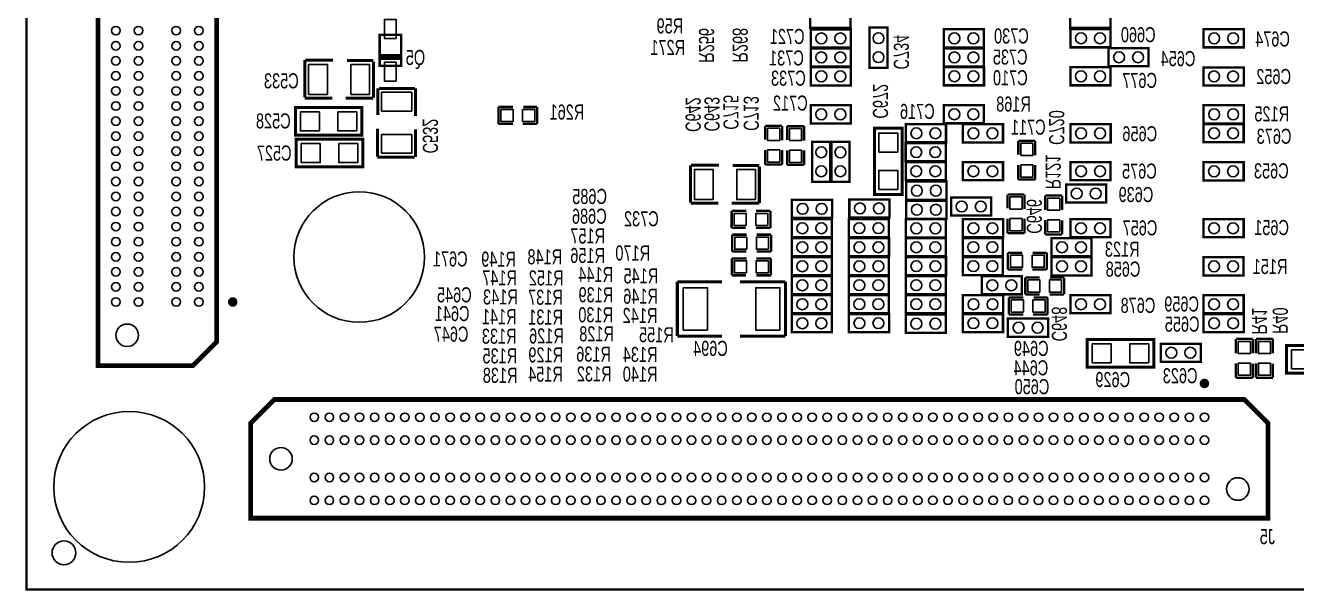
# Model space of a CAD drawing. Extents: x -3 to 103, y -3 to 103.
# Drawn here: x -3 to 50.5, y -3 to 20.8 of the extents above; entities that cross this region are included whole.
import ezdxf

# ---------------------------------------------------------------- set-up
doc = ezdxf.new("R2010")
doc.units = 0
for name, color, linetype in [('BG_OUTLINE', 254, 'CONTINUOUS'), ('PG_SILKSCREEN_BOTTOM', 92, 'CONTINUOUS'), ('PIN_BOTTOM', 140, 'CONTINUOUS'), ('RD_SILKSCREEN_BOTTOM', 142, 'CONTINUOUS')]:
    doc.layers.add(name, color=color, linetype=linetype)

msp = doc.modelspace()

# ---------------------------------------------------------------- linework, layer by layer
at = {"layer": 'BG_OUTLINE', "const_width": 0.09906}
msp.add_lwpolyline([(-2.999994, 102.999794), (102.999794, 102.999794), (102.999794, -2.999994), (-2.999994, -2.999994), (-2.999994, 102.999794)], dxfattribs=at)
at = {"layer": 'PG_SILKSCREEN_BOTTOM'}
for points, const_width in [([(0.000762, 49.250854), (0.000762, 6.431026), (4.001008, 6.431026), (5.001006, 7.431024), (5.001006, 48.250856), (4.001008, 49.250854), (0.000762, 49.250854)], 0.199898), ([(31.67253, 21.418296), (31.67253, 20.656296), (29.981906, 20.656296), (29.981906, 21.418296), (31.67253, 21.418296)], 0.100076), ([(42.618152, 21.411438), (42.618152, 20.649438), (40.927528, 20.649438), (40.927528, 21.411438), (42.618152, 21.411438)], 0.100076), ([(12.759182, 20.360386), (11.859006, 20.360386), (11.859006, 19.060414), (12.759182, 19.060414), (12.759182, 20.360386)], 0.100076), ([(31.694374, 20.594066), (31.694374, 19.832066), (30.00375, 19.832066), (30.00375, 20.594066), (31.694374, 20.594066)], 0.100076), ([(32.473392, 20.665694), (33.235392, 20.665694), (33.235392, 18.97507), (32.473392, 18.97507), (32.473392, 20.665694)], 0.100076), ([(35.602164, 19.833336), (35.602164, 20.595336), (37.292788, 20.595336), (37.292788, 19.833336), (35.602164, 19.833336)], 0.100076), ([(42.622978, 20.597114), (42.622978, 19.835114), (40.932354, 19.835114), (40.932354, 20.597114), (42.622978, 20.597114)], 0.100076), ([(46.535594, 19.83486), (46.535594, 20.59686), (48.226218, 20.59686), (48.226218, 19.83486), (46.535594, 19.83486)], 0.100076), ([(31.692342, 19.793204), (31.692342, 19.031204), (30.001718, 19.031204), (30.001718, 19.793204), (31.692342, 19.793204)], 0.100076), ([(35.602926, 19.03222), (35.602926, 19.79422), (37.29355, 19.79422), (37.29355, 19.03222), (35.602926, 19.03222)], 0.100076), ([(42.533316, 19.0373), (42.533316, 19.7993), (44.22394, 19.7993), (44.22394, 19.0373), (42.533316, 19.0373)], 0.100076), ([(8.70458, 19.297396), (8.70458, 17.722596)], 0.127), ([(9.89838, 19.297396), (8.72998, 19.297396)], 0.127), ([(10.48258, 19.284696), (11.60018, 19.284696)], 0.127), ([(11.60018, 19.233896), (11.60018, 17.709896)], 0.127), ([(12.740894, 19.5072), (11.877294, 19.5072)], 0.100076), ([(12.740894, 19.431), (11.877294, 19.431)], 0.100076), ([(12.740894, 19.3548), (11.877294, 19.3548)], 0.100076), ([(31.693358, 18.995898), (31.693358, 18.233898), (30.002734, 18.233898), (30.002734, 18.995898), (31.693358, 18.995898)], 0.100076), ([(35.604704, 18.234914), (35.604704, 18.996914), (37.295328, 18.996914), (37.295328, 18.234914), (35.604704, 18.234914)], 0.100076), ([(42.621962, 18.996152), (42.621962, 18.234152), (40.931338, 18.234152), (40.931338, 18.996152), (42.621962, 18.996152)], 0.100076), ([(46.534832, 18.230342), (46.534832, 18.992342), (48.225456, 18.992342), (48.225456, 18.230342), (46.534832, 18.230342)], 0.100076), ([(8.70458, 17.697196), (9.87298, 17.697196)], 0.127), ([(11.60018, 17.697196), (10.43178, 17.697196)], 0.127), ([(11.777218, 16.988282), (11.777218, 18.105882)], 0.127), ([(11.828018, 18.105882), (13.352018, 18.105882)], 0.127), ([(13.364718, 18.105882), (13.364718, 16.937482)], 0.127), ([(11.106912, 17.299686), (8.312912, 17.299686), (8.312912, 16.131286), (11.106912, 16.131286), (11.106912, 17.299686)], 0.127), ([(16.858742, 17.3228), (17.468342, 17.3228)], 0.1016), ([(16.858742, 16.6116), (16.858742, 17.3228)], 0.1016), ([(18.48866, 17.3228), (17.90446, 17.3228)], 0.1016), ([(18.492978, 16.6116), (18.492978, 17.3228)], 0.1016), ([(31.692596, 17.393412), (31.692596, 16.631412), (30.001972, 16.631412), (30.001972, 17.393412), (31.692596, 17.393412)], 0.100076), ([(35.601656, 16.63446), (35.601656, 17.39646), (37.29228, 17.39646), (37.29228, 16.63446), (35.601656, 16.63446)], 0.100076), ([(46.535848, 16.631666), (46.535848, 17.393666), (48.226472, 17.393666), (48.226472, 16.631666), (46.535848, 16.631666)], 0.100076), ([(16.858742, 16.6116), (17.468342, 16.6116)], 0.1016), ([(17.87906, 16.6116), (18.48866, 16.6116)], 0.1016), ([(34.00552, 15.833598), (34.00552, 16.595598), (35.696144, 16.595598), (35.696144, 15.833598), (34.00552, 15.833598)], 0.100076), ([(38.09492, 16.594582), (38.09492, 15.832582), (36.404296, 15.832582), (36.404296, 16.594582), (38.09492, 16.594582)], 0.100076), ([(42.625518, 16.594836), (42.625518, 15.832836), (40.934894, 15.832836), (40.934894, 16.594836), (42.625518, 16.594836)], 0.100076), ([(46.533308, 15.834868), (46.533308, 16.596868), (48.223932, 16.596868), (48.223932, 15.834868), (46.533308, 15.834868)], 0.100076), ([(11.764518, 16.404082), (11.764518, 15.235682)], 0.127), ([(13.364718, 15.210282), (13.364718, 16.378682)], 0.127), ([(28.797758, 16.53286), (28.086558, 16.53286)], 0.1016), ([(28.086558, 16.528542), (28.086558, 15.944342)], 0.1016), ([(28.797758, 15.918942), (28.797758, 16.528542)], 0.1016), ([(29.72054, 16.519652), (29.00934, 16.519652)], 0.1016), ([(29.00934, 16.515334), (29.00934, 15.931134)], 0.1016), ([(29.72054, 15.905734), (29.72054, 16.515334)], 0.1016), ([(32.680402, 16.435832), (32.680402, 13.641832), (33.848802, 13.641832), (33.848802, 16.435832), (32.680402, 16.435832)], 0.127), ([(11.146028, 15.96644), (8.352028, 15.96644), (8.352028, 14.79804), (11.146028, 14.79804), (11.146028, 15.96644)], 0.127), ([(28.086558, 14.898624), (28.086558, 15.508224)], 0.1016), ([(28.797758, 14.898624), (28.797758, 15.508224)], 0.1016), ([(29.00934, 14.885416), (29.00934, 15.495016)], 0.1016), ([(29.72054, 14.885416), (29.72054, 15.495016)], 0.1016), ([(30.063948, 15.859252), (30.825948, 15.859252), (30.825948, 14.168628), (30.063948, 14.168628), (30.063948, 15.859252)], 0.100076), ([(30.871922, 15.858998), (31.633922, 15.858998), (31.633922, 14.168374), (30.871922, 14.168374), (30.871922, 15.858998)], 0.100076), ([(35.689032, 15.799054), (35.689032, 15.037054), (33.998408, 15.037054), (33.998408, 15.799054), (35.689032, 15.799054)], 0.100076), ([(39.45128, 15.900654), (38.74008, 15.900654)], 0.1016), ([(38.74008, 15.896336), (38.74008, 15.312136)], 0.1016), ([(39.45128, 15.286736), (39.45128, 15.896336)], 0.1016), ([(11.764518, 15.210282), (13.339318, 15.210282)], 0.127), ([(35.69081, 14.99743), (35.69081, 14.23543), (34.000186, 14.23543), (34.000186, 14.99743), (35.69081, 14.99743)], 0.100076), ([(38.094158, 14.996922), (38.094158, 14.234922), (36.403534, 14.234922), (36.403534, 14.996922), (38.094158, 14.996922)], 0.100076), ([(42.624502, 14.996668), (42.624502, 14.234668), (40.933878, 14.234668), (40.933878, 14.996668), (42.624502, 14.996668)], 0.100076), ([(46.533562, 14.232128), (46.533562, 14.994128), (48.224186, 14.994128), (48.224186, 14.232128), (46.533562, 14.232128)], 0.100076), ([(24.943816, 14.869922), (24.943816, 13.295122)], 0.127), ([(26.137616, 14.869922), (24.969216, 14.869922)], 0.127), ([(26.721816, 14.857222), (27.839416, 14.857222)], 0.127), ([(27.839416, 14.806422), (27.839416, 13.282422)], 0.127), ([(28.797758, 14.898624), (28.086558, 14.898624)], 0.1016), ([(29.72054, 14.885416), (29.00934, 14.885416)], 0.1016), ([(38.74008, 14.266418), (38.74008, 14.876018)], 0.1016), ([(39.45128, 14.266418), (39.45128, 14.876018)], 0.1016), ([(35.7124, 14.178026), (35.7124, 13.416026), (34.021776, 13.416026), (34.021776, 14.178026), (35.7124, 14.178026)], 0.100076), ([(39.45128, 14.266418), (38.74008, 14.266418)], 0.1016), ([(42.439336, 14.05763), (42.439336, 13.29563), (40.748712, 13.29563), (40.748712, 14.05763), (42.439336, 14.05763)], 0.100076), ([(30.903418, 13.412724), (30.903418, 12.650724), (29.212794, 12.650724), (29.212794, 13.412724), (30.903418, 13.412724)], 0.100076), ([(31.626302, 12.66825), (31.626302, 13.43025), (33.316926, 13.43025), (33.316926, 12.66825), (31.626302, 12.66825)], 0.100076), ([(35.7124, 13.37564), (35.7124, 12.61364), (34.021776, 12.61364), (34.021776, 13.37564), (35.7124, 13.37564)], 0.100076), ([(37.601398, 13.510006), (37.601398, 12.748006), (35.910774, 12.748006), (35.910774, 13.510006), (37.601398, 13.510006)], 0.100076), ([(38.99789, 13.639292), (38.28669, 13.639292)], 0.1016), ([(38.28669, 13.634974), (38.28669, 13.050774)], 0.1016), ([(38.99789, 13.025374), (38.99789, 13.634974)], 0.1016), ([(39.870888, 13.589254), (40.582088, 13.589254)], 0.1016), ([(39.870888, 13.589254), (39.870888, 12.979654)], 0.1016), ([(40.582088, 13.589254), (40.582088, 12.979654)], 0.1016), ([(24.943816, 13.269722), (26.112216, 13.269722)], 0.127), ([(27.839416, 13.269722), (26.671016, 13.269722)], 0.127), ([(26.674318, 12.943078), (26.674318, 12.231878)], 0.1016), ([(27.288236, 12.943078), (26.678636, 12.943078)], 0.1016), ([(28.308554, 12.943078), (27.698954, 12.943078)], 0.1016), ([(28.308554, 12.943078), (28.308554, 12.231878)], 0.1016), ([(30.894782, 12.594082), (30.894782, 11.832082), (29.204158, 11.832082), (29.204158, 12.594082), (30.894782, 12.594082)], 0.100076), ([(31.603696, 11.835384), (31.603696, 12.597384), (33.29432, 12.597384), (33.29432, 11.835384), (31.603696, 11.835384)], 0.100076), ([(35.69335, 12.592812), (35.69335, 11.830812), (34.002726, 11.830812), (34.002726, 12.592812), (35.69335, 12.592812)], 0.100076), ([(36.405058, 11.83386), (36.405058, 12.59586), (38.095682, 12.595606), (38.095682, 11.83386), (36.405058, 11.83386)], 0.100076), ([(38.28669, 12.005056), (38.28669, 12.614656)], 0.1016), ([(38.99789, 12.005056), (38.99789, 12.614656)], 0.1016), ([(39.870888, 12.568936), (39.870888, 11.959336)], 0.1016), ([(40.582088, 11.959336), (40.582088, 12.543536)], 0.1016), ([(42.623994, 12.595606), (42.623994, 11.833606), (40.93337, 11.833606), (40.93337, 12.595606), (42.623994, 12.595606)], 0.100076), ([(46.533054, 11.833352), (46.533054, 12.595352), (48.223678, 12.595352), (48.223678, 11.833352), (46.533054, 11.833352)], 0.100076), ([(26.678636, 12.231878), (27.262836, 12.231878)], 0.1016), ([(26.697686, 11.94308), (26.697686, 11.23188)], 0.1016), ([(27.311604, 11.94308), (26.702004, 11.94308)], 0.1016), ([(28.308554, 12.231878), (27.698954, 12.231878)], 0.1016), ([(28.331922, 11.94308), (27.722322, 11.94308)], 0.1016), ([(28.331922, 11.94308), (28.331922, 11.23188)], 0.1016), ([(30.894528, 11.79322), (30.894528, 11.03122), (29.203904, 11.03122), (29.203904, 11.79322), (30.894528, 11.79322)], 0.100076), ([(31.606744, 11.034014), (31.606744, 11.796014), (33.297368, 11.796014), (33.297368, 11.034014), (31.606744, 11.034014)], 0.100076), ([(35.691826, 11.796776), (35.691826, 11.034776), (34.001202, 11.034776), (34.001202, 11.796776), (35.691826, 11.796776)], 0.100076), ([(36.400486, 11.035792), (36.400486, 11.797792), (38.09111, 11.797792), (38.09111, 11.035792), (36.400486, 11.035792)], 0.100076), ([(38.99789, 12.005056), (38.28669, 12.005056)], 0.1016), ([(39.870888, 11.955018), (40.582088, 11.955018)], 0.1016), ([(41.821862, 11.793728), (41.821862, 11.031728), (40.131238, 11.031728), (40.131238, 11.793728), (41.821862, 11.793728)], 0.100076), ([(26.702004, 11.23188), (27.286204, 11.23188)], 0.1016), ([(28.331922, 11.23188), (27.722322, 11.23188)], 0.1016), ([(26.689812, 10.942828), (26.689812, 10.231628)], 0.1016), ([(27.30373, 10.942828), (26.69413, 10.942828)], 0.1016), ([(28.324048, 10.942828), (27.714448, 10.942828)], 0.1016), ([(28.324048, 10.942828), (28.324048, 10.231628)], 0.1016), ([(30.895036, 10.995914), (30.895036, 10.233914), (29.204412, 10.233914), (29.204412, 10.995914), (30.895036, 10.995914)], 0.100076), ([(31.604966, 10.233914), (31.604966, 10.995914), (33.29559, 10.995914), (33.29559, 10.233914), (31.604966, 10.233914)], 0.100076), ([(35.695128, 10.996676), (35.695128, 10.234676), (34.004504, 10.234676), (34.004504, 10.996676), (35.695128, 10.996676)], 0.100076), ([(36.401248, 10.237216), (36.401248, 10.999216), (38.091872, 10.999216), (38.091872, 10.237216), (36.401248, 10.237216)], 0.100076), ([(38.302692, 11.184128), (38.912292, 11.184128)], 0.1016), ([(38.302692, 10.472928), (38.302692, 11.184128)], 0.1016), ([(39.93261, 11.184128), (39.34841, 11.184128)], 0.1016), ([(39.936928, 10.472928), (39.936928, 11.184128)], 0.1016), ([(41.823894, 10.991342), (41.823894, 10.229342), (40.13327, 10.229342), (40.13327, 10.991342), (41.823894, 10.991342)], 0.100076), ([(46.53153, 10.22985), (46.53153, 10.99185), (48.222154, 10.99185), (48.222154, 10.22985), (46.53153, 10.22985)], 0.100076), ([(26.69413, 10.231628), (27.27833, 10.231628)], 0.1016), ([(28.324048, 10.231628), (27.714448, 10.231628)], 0.1016), ([(30.894528, 10.193782), (30.894528, 9.431782), (29.203904, 9.431782), (29.203904, 10.193782), (30.894528, 10.193782)], 0.100076), ([(31.602934, 9.434322), (31.602934, 10.196322), (33.293558, 10.196322), (33.293558, 9.434322), (31.602934, 9.434322)], 0.100076), ([(35.691064, 10.19683), (35.691064, 9.43483), (34.00044, 9.43483), (34.00044, 10.19683), (35.691064, 10.19683)], 0.100076), ([(37.199062, 9.431528), (37.199062, 10.193528), (38.889686, 10.193528), (38.889686, 9.431528), (37.199062, 9.431528)], 0.100076), ([(38.302692, 10.472928), (38.912292, 10.472928)], 0.1016), ([(39.033958, 10.135616), (39.643558, 10.135616)], 0.1016), ([(39.033958, 9.424416), (39.033958, 10.135616)], 0.1016), ([(39.32301, 10.472928), (39.93261, 10.472928)], 0.1016), ([(40.663876, 10.135616), (40.079676, 10.135616)], 0.1016), ([(40.668194, 9.424416), (40.668194, 10.135616)], 0.1016), ([(24.388318, 9.958832), (24.388318, 7.672832)], 0.127), ([(26.267918, 9.958832), (24.388318, 9.958832)], 0.127), ([(27.029918, 9.958832), (28.934918, 9.958832)], 0.127), ([(28.934918, 9.958832), (28.934918, 7.672832)], 0.127), ([(30.893004, 9.393174), (30.893004, 8.631174), (29.20238, 8.631174), (29.20238, 9.393174), (30.893004, 9.393174)], 0.100076), ([(31.603188, 8.635238), (31.603188, 9.397238), (33.293812, 9.397238), (33.293812, 8.635238), (31.603188, 8.635238)], 0.100076), ([(35.691826, 9.397492), (35.691826, 8.635492), (34.001202, 8.635492), (34.001202, 9.397492), (35.691826, 9.397492)], 0.100076), ([(36.407344, 8.632952), (36.407344, 9.394952), (38.097968, 9.394952), (38.097968, 8.632952), (36.407344, 8.632952)], 0.100076), ([(38.337744, 9.295384), (38.947344, 9.295384)], 0.1016), ([(38.337744, 8.584184), (38.337744, 9.295384)], 0.1016), ([(39.033958, 9.424416), (39.643558, 9.424416)], 0.1016), ([(39.967662, 9.295384), (39.383462, 9.295384)], 0.1016), ([(39.97198, 8.584184), (39.97198, 9.295384)], 0.1016), ([(40.054276, 9.424416), (40.663876, 9.424416)], 0.1016), ([(42.621708, 9.39546), (42.621708, 8.63346), (40.931084, 8.63346), (40.931084, 9.39546), (42.621708, 9.39546)], 0.100076), ([(46.532292, 8.631428), (46.532292, 9.393428), (48.222916, 9.393428), (48.222916, 8.631428), (46.532292, 8.631428)], 0.100076), ([(30.894528, 8.594344), (30.894528, 7.832344), (29.203904, 7.832344), (29.203904, 8.594344), (30.894528, 8.594344)], 0.100076), ([(31.607506, 7.833868), (31.607506, 8.595868), (33.29813, 8.595868), (33.29813, 7.833868), (31.607506, 7.833868)], 0.100076), ([(35.693096, 8.576056), (35.693096, 7.81431), (34.002726, 7.81431), (34.002726, 8.576056), (35.693096, 8.576056)], 0.100076), ([(36.404296, 7.83336), (36.404296, 8.59536), (38.09492, 8.59536), (38.09492, 7.83336), (36.404296, 7.83336)], 0.100076), ([(38.337744, 8.584184), (38.947344, 8.584184)], 0.1016), ([(39.358062, 8.584184), (39.967662, 8.584184)], 0.1016), ([(46.53534, 7.832852), (46.53534, 8.594852), (48.225964, 8.594852), (48.225964, 7.832852), (46.53534, 7.832852)], 0.100076), ([(39.994332, 8.406638), (39.994332, 7.644638), (38.303708, 7.644638), (38.303708, 8.406638), (39.994332, 8.406638)], 0.100076), ([(24.388318, 7.672832), (26.267918, 7.672832)], 0.127), ([(28.934918, 7.672832), (27.029918, 7.672832)], 0.127), ([(41.642792, 6.360922), (44.436792, 6.360922), (44.436792, 7.529322), (41.642792, 7.529322), (41.642792, 6.360922)], 0.127), ([(47.894494, 7.550912), (48.605694, 7.550912)], 0.1016), ([(47.894494, 7.550912), (47.894494, 6.941312)], 0.1016), ([(48.605694, 7.550912), (48.605694, 6.941312)], 0.1016), ([(48.743108, 7.550912), (49.454308, 7.550912)], 0.1016), ([(48.743108, 7.550912), (48.743108, 6.941312)], 0.1016), ([(49.454308, 7.550912), (49.454308, 6.941312)], 0.1016), ([(46.42358, 7.350252), (46.42358, 6.588252), (44.732956, 6.588252), (44.732956, 7.350252), (46.42358, 7.350252)], 0.100076), ([(52.81676, 7.278624), (50.02276, 7.278624), (50.02276, 6.110224), (52.81676, 6.110224), (52.81676, 7.278624)], 0.127), ([(47.894494, 6.530594), (47.894494, 5.920994)], 0.1016), ([(48.605694, 5.920994), (48.605694, 6.505194)], 0.1016), ([(48.743108, 6.530594), (48.743108, 5.920994)], 0.1016), ([(49.454308, 5.920994), (49.454308, 6.505194)], 0.1016), ([(47.894494, 5.916676), (48.605694, 5.916676)], 0.1016), ([(48.743108, 5.916676), (49.454308, 5.916676)], 0.1016), ([(6.431026, 0.000762), (49.250854, 0.000762), (49.250854, 4.001008), (48.250856, 5.001006), (7.431024, 5.001006), (6.431026, 4.001008), (6.431026, 0.000762)], 0.199898)]:
    msp.add_lwpolyline(points, dxfattribs=dict(at, const_width=const_width))
at = {"layer": 'PG_SILKSCREEN_BOTTOM', "const_width": 0.199898}
for points in [[(5.77596, 9.10844, 1), (5.575808, 9.10844, 1), (5.77596, 9.10844)], [(46.673516, 5.675884, 1), (46.473364, 5.675884, 1), (46.673516, 5.675884)]]:
    msp.add_lwpolyline(points, format="xyb", dxfattribs=at)
at = {"layer": 'PIN_BOTTOM'}
for points in [[(12.559284, 20.210272), (12.559284, 21.010372), (12.058904, 21.010372), (12.058904, 20.210272)], [(9.65835, 17.849596), (9.65835, 19.119596), (8.86841, 19.119596), (8.86841, 17.849596)], [(11.43635, 17.849596), (11.43635, 19.119596), (10.64641, 19.119596), (10.64641, 17.849596)], [(12.559284, 18.410428), (12.559284, 19.210528), (12.058904, 19.210528), (12.058904, 18.410428)], [(13.212318, 17.942052), (11.942318, 17.942052), (11.942318, 17.152112), (13.212318, 17.152112)], [(16.96339, 17.22247), (16.96339, 16.71193), (17.47393, 16.71193), (17.47393, 17.22247)], [(17.87779, 17.22247), (17.87779, 16.71193), (18.38833, 16.71193), (18.38833, 17.22247)], [(8.522462, 17.115536), (8.522462, 16.315436), (9.322562, 16.315436), (9.322562, 17.115536)], [(10.097262, 17.115536), (10.097262, 16.315436), (10.897362, 16.315436), (10.897362, 17.115536)], [(13.212318, 16.164052), (11.942318, 16.164052), (11.942318, 15.374112), (13.212318, 15.374112)], [(28.186888, 15.917672), (28.697428, 15.917672), (28.697428, 16.428212), (28.186888, 16.428212)], [(29.10967, 15.904464), (29.62021, 15.904464), (29.62021, 16.415004), (29.10967, 16.415004)], [(32.864552, 15.426182), (33.664652, 15.426182), (33.664652, 16.226282), (32.864552, 16.226282)], [(8.561578, 15.78229), (8.561578, 14.98219), (9.361678, 14.98219), (9.361678, 15.78229)], [(10.136378, 15.78229), (10.136378, 14.98219), (10.936478, 14.98219), (10.936478, 15.78229)], [(38.84041, 15.285466), (39.35095, 15.285466), (39.35095, 15.796006), (38.84041, 15.796006)], [(28.186888, 15.003272), (28.697428, 15.003272), (28.697428, 15.513812), (28.186888, 15.513812)], [(29.10967, 14.990064), (29.62021, 14.990064), (29.62021, 15.500604), (29.10967, 15.500604)], [(25.897586, 13.422122), (25.897586, 14.692122), (25.107646, 14.692122), (25.107646, 13.422122)], [(27.675586, 13.422122), (27.675586, 14.692122), (26.885646, 14.692122), (26.885646, 13.422122)], [(32.864552, 13.851382), (33.664652, 13.851382), (33.664652, 14.651482), (32.864552, 14.651482)], [(38.84041, 14.371066), (39.35095, 14.371066), (39.35095, 14.881606), (38.84041, 14.881606)], [(38.38702, 13.024104), (38.89756, 13.024104), (38.89756, 13.534644), (38.38702, 13.534644)], [(40.481758, 13.484606), (39.971218, 13.484606), (39.971218, 12.974066), (40.481758, 12.974066)], [(27.289506, 12.332208), (27.289506, 12.842748), (26.778966, 12.842748), (26.778966, 12.332208)], [(28.203906, 12.332208), (28.203906, 12.842748), (27.693366, 12.842748), (27.693366, 12.332208)], [(38.38702, 12.109704), (38.89756, 12.109704), (38.89756, 12.620244), (38.38702, 12.620244)], [(40.481758, 12.570206), (39.971218, 12.570206), (39.971218, 12.059666), (40.481758, 12.059666)], [(27.312874, 11.33221), (27.312874, 11.84275), (26.802334, 11.84275), (26.802334, 11.33221)], [(28.227274, 11.33221), (28.227274, 11.84275), (27.716734, 11.84275), (27.716734, 11.33221)], [(27.305, 10.331958), (27.305, 10.842498), (26.79446, 10.842498), (26.79446, 10.331958)], [(28.2194, 10.331958), (28.2194, 10.842498), (27.70886, 10.842498), (27.70886, 10.331958)], [(38.40734, 11.083798), (38.40734, 10.573258), (38.91788, 10.573258), (38.91788, 11.083798)], [(39.32174, 11.083798), (39.32174, 10.573258), (39.83228, 10.573258), (39.83228, 11.083798)], [(25.660858, 7.925562), (25.660858, 9.706102), (24.639778, 9.706102), (24.639778, 7.925562)], [(28.708858, 7.925562), (28.708858, 9.706102), (27.687778, 9.706102), (27.687778, 7.925562)], [(39.138606, 10.035286), (39.138606, 9.524746), (39.649146, 9.524746), (39.649146, 10.035286)], [(40.053006, 10.035286), (40.053006, 9.524746), (40.563546, 9.524746), (40.563546, 10.035286)], [(38.442392, 9.195054), (38.442392, 8.684514), (38.952932, 8.684514), (38.952932, 9.195054)], [(39.356792, 9.195054), (39.356792, 8.684514), (39.867332, 8.684514), (39.867332, 9.195054)], [(42.652442, 6.545072), (42.652442, 7.345172), (41.852342, 7.345172), (41.852342, 6.545072)], [(44.227242, 6.545072), (44.227242, 7.345172), (43.427142, 7.345172), (43.427142, 6.545072)], [(48.505364, 7.446264), (47.994824, 7.446264), (47.994824, 6.935724), (48.505364, 6.935724)], [(49.353978, 7.446264), (48.843438, 7.446264), (48.843438, 6.935724), (49.353978, 6.935724)], [(50.23231, 7.094474), (50.23231, 6.294374), (51.03241, 6.294374), (51.03241, 7.094474)], [(48.505364, 6.531864), (47.994824, 6.531864), (47.994824, 6.021324), (48.505364, 6.021324)], [(49.353978, 6.531864), (48.843438, 6.531864), (48.843438, 6.021324), (49.353978, 6.021324)]]:
    msp.add_lwpolyline(points, close=True, dxfattribs=at)
for centre, radius in [((0.750824, 20.53844), 0.18034), ((1.710944, 20.53844), 0.18034), ((3.290824, 20.53844), 0.18034), ((4.250944, 20.53844), 0.18034), ((30.449012, 20.213066), 0.22987), ((31.249112, 20.213066), 0.22987), ((32.854392, 20.220432), 0.22987), ((36.047426, 20.214336), 0.22987), ((36.847526, 20.214336), 0.22987), ((41.377616, 20.216114), 0.22987), ((42.177716, 20.216114), 0.22987), ((46.980856, 20.21586), 0.22987), ((47.780956, 20.21586), 0.22987), ((0.750824, 19.90344), 0.18034), ((1.710944, 19.90344), 0.18034), ((3.290824, 19.90344), 0.18034), ((4.250944, 19.90344), 0.18034), ((0.750824, 19.26844), 0.18034), ((1.710944, 19.26844), 0.18034), ((3.290824, 19.26844), 0.18034), ((4.250944, 19.26844), 0.18034), ((30.44698, 19.412204), 0.22987), ((31.24708, 19.412204), 0.22987), ((32.854392, 19.420332), 0.22987), ((36.048188, 19.41322), 0.22987), ((36.848288, 19.41322), 0.22987), ((42.978578, 19.4183), 0.22987), ((43.778678, 19.4183), 0.22987), ((0.750824, 18.63344), 0.18034), ((1.710944, 18.63344), 0.18034), ((3.290824, 18.63344), 0.18034), ((4.250944, 18.63344), 0.18034), ((30.447996, 18.614898), 0.22987), ((31.248096, 18.614898), 0.22987), ((36.049966, 18.615914), 0.22987), ((36.850066, 18.615914), 0.22987), ((41.3766, 18.615152), 0.22987), ((42.1767, 18.615152), 0.22987), ((46.980094, 18.611342), 0.22987), ((47.780194, 18.611342), 0.22987), ((0.750824, 17.99844), 0.18034), ((1.710944, 17.99844), 0.18034), ((3.290824, 17.99844), 0.18034), ((4.250944, 17.99844), 0.18034), ((0.750824, 17.36344), 0.18034), ((1.710944, 17.36344), 0.18034), ((3.290824, 17.36344), 0.18034), ((4.250944, 17.36344), 0.18034), ((30.447234, 17.012412), 0.22987), ((31.247334, 17.012412), 0.22987), ((36.046918, 17.01546), 0.22987), ((36.847018, 17.01546), 0.22987), ((46.98111, 17.012666), 0.22987), ((47.78121, 17.012666), 0.22987), ((0.750824, 16.72844), 0.18034), ((1.710944, 16.72844), 0.18034), ((3.290824, 16.72844), 0.18034), ((4.250944, 16.72844), 0.18034), ((0.750824, 16.09344), 0.18034), ((1.710944, 16.09344), 0.18034), ((3.290824, 16.09344), 0.18034), ((4.250944, 16.09344), 0.18034), ((34.450782, 16.214598), 0.22987), ((35.250882, 16.214598), 0.22987), ((36.849558, 16.213582), 0.22987), ((37.649658, 16.213582), 0.22987), ((41.380156, 16.213836), 0.22987), ((42.180256, 16.213836), 0.22987), ((46.97857, 16.215868), 0.22987), ((47.77867, 16.215868), 0.22987), ((0.750824, 15.45844), 0.18034), ((1.710944, 15.45844), 0.18034), ((3.290824, 15.45844), 0.18034), ((4.250944, 15.45844), 0.18034), ((30.444948, 15.41399), 0.22987), ((31.252922, 15.413736), 0.22987), ((34.44367, 15.418054), 0.22987), ((35.24377, 15.418054), 0.22987), ((0.750824, 14.82344), 0.18034), ((1.710944, 14.82344), 0.18034), ((3.290824, 14.82344), 0.18034), ((4.250944, 14.82344), 0.18034), ((30.444948, 14.61389), 0.22987), ((31.252922, 14.613636), 0.22987), ((34.445448, 14.61643), 0.22987), ((35.245548, 14.61643), 0.22987), ((36.848796, 14.615922), 0.22987), ((37.648896, 14.615922), 0.22987), ((41.37914, 14.615668), 0.22987), ((42.17924, 14.615668), 0.22987), ((46.978824, 14.613128), 0.22987), ((47.778924, 14.613128), 0.22987), ((0.750824, 14.18844), 0.18034), ((1.710944, 14.18844), 0.18034), ((3.290824, 14.18844), 0.18034), ((4.250944, 14.18844), 0.18034), ((34.467038, 13.797026), 0.22987), ((35.267138, 13.797026), 0.22987), ((0.750824, 13.55344), 0.18034), ((1.710944, 13.55344), 0.18034), ((3.290824, 13.55344), 0.18034), ((4.250944, 13.55344), 0.18034), ((11.001248, 11.001248), 2.74955), ((41.193974, 13.67663), 0.22987), ((41.994074, 13.67663), 0.22987), ((0.750824, 12.91844), 0.18034), ((1.710944, 12.91844), 0.18034), ((3.290824, 12.91844), 0.18034), ((4.250944, 12.91844), 0.18034), ((29.658056, 13.031724), 0.22987), ((30.458156, 13.031724), 0.22987), ((32.071564, 13.04925), 0.22987), ((32.871664, 13.04925), 0.22987), ((34.467038, 12.99464), 0.22987), ((35.267138, 12.99464), 0.22987), ((36.356036, 13.129006), 0.22987), ((37.156136, 13.129006), 0.22987), ((0.750824, 12.28344), 0.18034), ((1.710944, 12.28344), 0.18034), ((3.290824, 12.28344), 0.18034), ((4.250944, 12.28344), 0.18034), ((29.64942, 12.213082), 0.22987), ((30.44952, 12.213082), 0.22987), ((32.048958, 12.216384), 0.22987), ((32.849058, 12.216384), 0.22987), ((34.447988, 12.211812), 0.22987), ((35.248088, 12.211812), 0.22987), ((36.85032, 12.214606), 0.22987), ((37.65042, 12.214606), 0.22987), ((41.378632, 12.214606), 0.22987), ((42.178732, 12.214606), 0.22987), ((46.978316, 12.214352), 0.22987), ((47.778416, 12.214352), 0.22987), ((0.750824, 11.64844), 0.18034), ((1.710944, 11.64844), 0.18034), ((3.290824, 11.64844), 0.18034), ((4.250944, 11.64844), 0.18034), ((29.649166, 11.41222), 0.22987), ((30.449266, 11.41222), 0.22987), ((32.052006, 11.415014), 0.22987), ((32.852106, 11.415014), 0.22987), ((34.446464, 11.415776), 0.22987), ((35.246564, 11.415776), 0.22987), ((36.845748, 11.416792), 0.22987), ((37.645848, 11.416792), 0.22987), ((40.5765, 11.412728), 0.22987), ((41.3766, 11.412728), 0.22987), ((0.750824, 11.01344), 0.18034), ((1.710944, 11.01344), 0.18034), ((3.290824, 11.01344), 0.18034), ((4.250944, 11.01344), 0.18034), ((29.649674, 10.614914), 0.22987), ((30.449774, 10.614914), 0.22987), ((32.050228, 10.614914), 0.22987), ((32.850328, 10.614914), 0.22987), ((34.449766, 10.615676), 0.22987), ((35.249866, 10.615676), 0.22987), ((36.84651, 10.618216), 0.22987), ((37.64661, 10.618216), 0.22987), ((40.578532, 10.610342), 0.22987), ((41.378632, 10.610342), 0.22987), ((46.976792, 10.61085), 0.22987), ((47.776892, 10.61085), 0.22987), ((0.750824, 10.37844), 0.18034), ((1.710944, 10.37844), 0.18034), ((3.290824, 10.37844), 0.18034), ((4.250944, 10.37844), 0.18034), ((0.750824, 9.74344), 0.18034), ((1.710944, 9.74344), 0.18034), ((3.290824, 9.74344), 0.18034), ((4.250944, 9.74344), 0.18034), ((29.649166, 9.812782), 0.22987), ((30.449266, 9.812782), 0.22987), ((32.048196, 9.815322), 0.22987), ((32.848296, 9.815322), 0.22987), ((34.445702, 9.81583), 0.22987), ((35.245802, 9.81583), 0.22987), ((37.644324, 9.812528), 0.22987), ((38.444424, 9.812528), 0.22987), ((0.750824, 9.10844), 0.18034), ((1.710944, 9.10844), 0.18034), ((3.290824, 9.10844), 0.18034), ((4.250944, 9.10844), 0.18034), ((29.647642, 9.012174), 0.22987), ((30.447742, 9.012174), 0.22987), ((32.04845, 9.016238), 0.22987), ((32.84855, 9.016238), 0.22987), ((34.446464, 9.016492), 0.22987), ((35.246564, 9.016492), 0.22987), ((36.852606, 9.013952), 0.22987), ((37.652706, 9.013952), 0.22987), ((41.376346, 9.01446), 0.22987), ((42.176446, 9.01446), 0.22987), ((46.977554, 9.012428), 0.22987), ((47.777654, 9.012428), 0.22987), ((1.230884, 7.705852), 0.47498), ((29.649166, 8.213344), 0.22987), ((30.449266, 8.213344), 0.22987), ((32.052768, 8.214868), 0.22987), ((32.852868, 8.214868), 0.22987), ((34.447988, 8.195056), 0.22987), ((35.248088, 8.195056), 0.22987), ((36.849558, 8.21436), 0.22987), ((37.649658, 8.21436), 0.22987), ((38.74897, 8.025638), 0.22987), ((39.54907, 8.025638), 0.22987), ((46.980602, 8.213852), 0.22987), ((47.780702, 8.213852), 0.22987), ((45.178218, 6.969252), 0.22987), ((45.978318, 6.969252), 0.22987), ((1.318006, 1.318006), 3.175), ((9.10844, 4.250944), 0.18034), ((9.74344, 4.250944), 0.18034), ((10.37844, 4.250944), 0.18034), ((11.01344, 4.250944), 0.18034), ((11.64844, 4.250944), 0.18034), ((12.28344, 4.250944), 0.18034), ((12.91844, 4.250944), 0.18034), ((13.55344, 4.250944), 0.18034), ((14.18844, 4.250944), 0.18034), ((14.82344, 4.250944), 0.18034), ((15.45844, 4.250944), 0.18034), ((16.09344, 4.250944), 0.18034), ((16.72844, 4.250944), 0.18034), ((17.36344, 4.250944), 0.18034), ((17.99844, 4.250944), 0.18034), ((18.63344, 4.250944), 0.18034), ((19.26844, 4.250944), 0.18034), ((19.90344, 4.250944), 0.18034), ((20.53844, 4.250944), 0.18034), ((21.17344, 4.250944), 0.18034), ((21.80844, 4.250944), 0.18034), ((22.44344, 4.250944), 0.18034), ((23.07844, 4.250944), 0.18034), ((23.71344, 4.250944), 0.18034), ((24.34844, 4.250944), 0.18034), ((24.98344, 4.250944), 0.18034), ((25.61844, 4.250944), 0.18034), ((26.25344, 4.250944), 0.18034), ((26.88844, 4.250944), 0.18034), ((27.52344, 4.250944), 0.18034), ((28.15844, 4.250944), 0.18034), ((28.79344, 4.250944), 0.18034), ((29.42844, 4.250944), 0.18034), ((30.06344, 4.250944), 0.18034), ((30.69844, 4.250944), 0.18034), ((31.33344, 4.250944), 0.18034), ((31.96844, 4.250944), 0.18034), ((32.60344, 4.250944), 0.18034), ((33.23844, 4.250944), 0.18034), ((33.87344, 4.250944), 0.18034), ((34.50844, 4.250944), 0.18034), ((35.14344, 4.250944), 0.18034), ((35.77844, 4.250944), 0.18034), ((36.41344, 4.250944), 0.18034), ((37.04844, 4.250944), 0.18034), ((37.68344, 4.250944), 0.18034), ((38.31844, 4.250944), 0.18034), ((38.95344, 4.250944), 0.18034), ((39.58844, 4.250944), 0.18034), ((40.22344, 4.250944), 0.18034), ((40.85844, 4.250944), 0.18034), ((41.49344, 4.250944), 0.18034), ((42.12844, 4.250944), 0.18034), ((42.76344, 4.250944), 0.18034), ((43.39844, 4.250944), 0.18034), ((44.03344, 4.250944), 0.18034), ((44.66844, 4.250944), 0.18034), ((45.30344, 4.250944), 0.18034), ((45.93844, 4.250944), 0.18034), ((46.57344, 4.250944), 0.18034), ((9.10844, 3.290824), 0.18034), ((9.74344, 3.290824), 0.18034), ((10.37844, 3.290824), 0.18034), ((11.01344, 3.290824), 0.18034), ((11.64844, 3.290824), 0.18034), ((12.28344, 3.290824), 0.18034), ((12.91844, 3.290824), 0.18034), ((13.55344, 3.290824), 0.18034), ((14.18844, 3.290824), 0.18034), ((14.82344, 3.290824), 0.18034), ((15.45844, 3.290824), 0.18034), ((16.09344, 3.290824), 0.18034), ((16.72844, 3.290824), 0.18034), ((17.36344, 3.290824), 0.18034), ((17.99844, 3.290824), 0.18034), ((18.63344, 3.290824), 0.18034), ((19.26844, 3.290824), 0.18034), ((19.90344, 3.290824), 0.18034), ((20.53844, 3.290824), 0.18034), ((21.17344, 3.290824), 0.18034), ((21.80844, 3.290824), 0.18034), ((22.44344, 3.290824), 0.18034), ((23.07844, 3.290824), 0.18034), ((23.71344, 3.290824), 0.18034), ((24.34844, 3.290824), 0.18034), ((24.98344, 3.290824), 0.18034), ((25.61844, 3.290824), 0.18034), ((26.25344, 3.290824), 0.18034), ((26.88844, 3.290824), 0.18034), ((27.52344, 3.290824), 0.18034), ((28.15844, 3.290824), 0.18034), ((28.79344, 3.290824), 0.18034), ((29.42844, 3.290824), 0.18034), ((30.06344, 3.290824), 0.18034), ((30.69844, 3.290824), 0.18034), ((31.33344, 3.290824), 0.18034), ((31.96844, 3.290824), 0.18034), ((32.60344, 3.290824), 0.18034), ((33.23844, 3.290824), 0.18034), ((33.87344, 3.290824), 0.18034), ((34.50844, 3.290824), 0.18034), ((35.14344, 3.290824), 0.18034), ((35.77844, 3.290824), 0.18034), ((36.41344, 3.290824), 0.18034), ((37.04844, 3.290824), 0.18034), ((37.68344, 3.290824), 0.18034), ((38.31844, 3.290824), 0.18034), ((38.95344, 3.290824), 0.18034), ((39.58844, 3.290824), 0.18034), ((40.22344, 3.290824), 0.18034), ((40.85844, 3.290824), 0.18034), ((41.49344, 3.290824), 0.18034), ((42.12844, 3.290824), 0.18034), ((42.76344, 3.290824), 0.18034), ((43.39844, 3.290824), 0.18034), ((44.03344, 3.290824), 0.18034), ((44.66844, 3.290824), 0.18034), ((45.30344, 3.290824), 0.18034), ((45.93844, 3.290824), 0.18034), ((46.57344, 3.290824), 0.18034), ((7.705852, 2.500884), 0.47498), ((9.10844, 1.710944), 0.18034), ((9.74344, 1.710944), 0.18034), ((10.37844, 1.710944), 0.18034), ((11.01344, 1.710944), 0.18034), ((11.64844, 1.710944), 0.18034), ((12.28344, 1.710944), 0.18034), ((12.91844, 1.710944), 0.18034), ((13.55344, 1.710944), 0.18034), ((14.18844, 1.710944), 0.18034), ((14.82344, 1.710944), 0.18034), ((15.45844, 1.710944), 0.18034), ((16.09344, 1.710944), 0.18034), ((16.72844, 1.710944), 0.18034), ((17.36344, 1.710944), 0.18034), ((17.99844, 1.710944), 0.18034), ((18.63344, 1.710944), 0.18034), ((19.26844, 1.710944), 0.18034), ((19.90344, 1.710944), 0.18034), ((20.53844, 1.710944), 0.18034), ((21.17344, 1.710944), 0.18034), ((21.80844, 1.710944), 0.18034), ((22.44344, 1.710944), 0.18034), ((23.07844, 1.710944), 0.18034), ((23.71344, 1.710944), 0.18034), ((24.34844, 1.710944), 0.18034), ((24.98344, 1.710944), 0.18034), ((25.61844, 1.710944), 0.18034), ((26.25344, 1.710944), 0.18034), ((26.88844, 1.710944), 0.18034), ((27.52344, 1.710944), 0.18034), ((28.15844, 1.710944), 0.18034), ((28.79344, 1.710944), 0.18034), ((29.42844, 1.710944), 0.18034), ((30.06344, 1.710944), 0.18034), ((30.69844, 1.710944), 0.18034), ((31.33344, 1.710944), 0.18034), ((31.96844, 1.710944), 0.18034), ((32.60344, 1.710944), 0.18034), ((33.23844, 1.710944), 0.18034), ((33.87344, 1.710944), 0.18034), ((34.50844, 1.710944), 0.18034), ((35.14344, 1.710944), 0.18034), ((35.77844, 1.710944), 0.18034), ((36.41344, 1.710944), 0.18034), ((37.04844, 1.710944), 0.18034), ((37.68344, 1.710944), 0.18034), ((38.31844, 1.710944), 0.18034), ((38.95344, 1.710944), 0.18034), ((39.58844, 1.710944), 0.18034), ((40.22344, 1.710944), 0.18034), ((40.85844, 1.710944), 0.18034), ((41.49344, 1.710944), 0.18034), ((42.12844, 1.710944), 0.18034), ((42.76344, 1.710944), 0.18034), ((43.39844, 1.710944), 0.18034), ((44.03344, 1.710944), 0.18034), ((44.66844, 1.710944), 0.18034), ((45.30344, 1.710944), 0.18034), ((45.93844, 1.710944), 0.18034), ((46.57344, 1.710944), 0.18034), ((47.976028, 1.230884), 0.47498), ((9.10844, 0.750824), 0.18034), ((9.74344, 0.750824), 0.18034), ((10.37844, 0.750824), 0.18034), ((11.01344, 0.750824), 0.18034), ((11.64844, 0.750824), 0.18034), ((12.28344, 0.750824), 0.18034), ((12.91844, 0.750824), 0.18034), ((13.55344, 0.750824), 0.18034), ((14.18844, 0.750824), 0.18034), ((14.82344, 0.750824), 0.18034), ((15.45844, 0.750824), 0.18034), ((16.09344, 0.750824), 0.18034), ((16.72844, 0.750824), 0.18034), ((17.36344, 0.750824), 0.18034), ((17.99844, 0.750824), 0.18034), ((18.63344, 0.750824), 0.18034), ((19.26844, 0.750824), 0.18034), ((19.90344, 0.750824), 0.18034), ((20.53844, 0.750824), 0.18034), ((21.17344, 0.750824), 0.18034), ((21.80844, 0.750824), 0.18034), ((22.44344, 0.750824), 0.18034), ((23.07844, 0.750824), 0.18034), ((23.71344, 0.750824), 0.18034), ((24.34844, 0.750824), 0.18034), ((24.98344, 0.750824), 0.18034), ((25.61844, 0.750824), 0.18034), ((26.25344, 0.750824), 0.18034), ((26.88844, 0.750824), 0.18034), ((27.52344, 0.750824), 0.18034), ((28.15844, 0.750824), 0.18034), ((28.79344, 0.750824), 0.18034), ((29.42844, 0.750824), 0.18034), ((30.06344, 0.750824), 0.18034), ((30.69844, 0.750824), 0.18034), ((31.33344, 0.750824), 0.18034), ((31.96844, 0.750824), 0.18034), ((32.60344, 0.750824), 0.18034), ((33.23844, 0.750824), 0.18034), ((33.87344, 0.750824), 0.18034), ((34.50844, 0.750824), 0.18034), ((35.14344, 0.750824), 0.18034), ((35.77844, 0.750824), 0.18034), ((36.41344, 0.750824), 0.18034), ((37.04844, 0.750824), 0.18034), ((37.68344, 0.750824), 0.18034), ((38.31844, 0.750824), 0.18034), ((38.95344, 0.750824), 0.18034), ((39.58844, 0.750824), 0.18034), ((40.22344, 0.750824), 0.18034), ((40.85844, 0.750824), 0.18034), ((41.49344, 0.750824), 0.18034), ((42.12844, 0.750824), 0.18034), ((42.76344, 0.750824), 0.18034), ((43.39844, 0.750824), 0.18034), ((44.03344, 0.750824), 0.18034), ((44.66844, 0.750824), 0.18034), ((45.30344, 0.750824), 0.18034), ((45.93844, 0.750824), 0.18034), ((46.57344, 0.750824), 0.18034), ((-1.426718, -1.458468), 0.50038)]:
    msp.add_circle(centre, radius, dxfattribs=at)

# ---------------------------------------------------------------- texts
at = {"layer": 'RD_SILKSCREEN_BOTTOM', "text_generation_flag": 2, "width": 0.72}
for s, p in [('R59', (24.635714, 20.4216)), ('C721', (29.742892, 19.975322)), ('C730', (39.179246, 19.998182)), ('C660', (44.517564, 20.051522)), ('C674', (50.170334, 19.87042)), ('R271', (24.715216, 19.515074)), ('Q5', (13.773404, 19.092418)), ('C731', (29.711904, 19.070574)), ('C735', (39.129716, 19.108674)), ('C654', (46.191678, 19.043904)), ('C533', (8.453374, 18.107406)), ('C733', (29.793438, 18.218912)), ('C710', (39.13378, 18.236692)), ('C677', (44.576746, 18.125186)), ('C652', (50.217578, 18.289524)), ('C712', (29.875226, 17.170146)), ('R168', (39.269416, 17.130522)), ('R261', (20.474178, 16.793464)), ('C716', (35.221418, 16.820134)), ('R125', (50.136806, 16.71574)), ('C528', (8.114538, 16.418052)), ('C711', (39.890192, 16.157194)), ('C656', (44.582334, 15.87754)), ('C673', (50.23485, 15.772384)), ('C527', (8.151876, 15.064232)), ('C675', (44.567094, 14.305026)), ('C653', (50.120296, 14.31544)), ('C639', (44.421552, 13.316966)), ('C685', (21.427694, 13.236702)), ('C686', (21.415502, 12.404344)), ('C732', (23.60549, 12.296394)), ('C657', (44.591224, 11.91387)), ('C651', (50.131218, 11.926316)), ('R157', (21.345906, 11.57351)), ('C671', (15.561564, 10.604246)), ('R149', (17.596612, 10.595102)), ('R148', (19.540728, 10.693908)), ('R156', (21.345652, 10.75182)), ('R170', (23.241508, 10.855452)), ('R123', (43.846496, 11.015472)), ('C658', (43.877992, 10.174986)), ('R151', (50.065178, 10.285222)), ('R147', (17.638522, 9.811512)), ('R152', (19.599656, 9.803892)), ('R144', (21.684234, 9.947656)), ('R145', (23.58644, 9.89076)), ('C645', (15.733776, 9.092184)), ('R143', (17.67205, 9.002522)), ('R137', (19.568922, 8.990076)), ('R139', (21.692108, 9.094216)), ('R146', (23.572724, 9.035288)), ('C678', (44.506388, 8.648446)), ('C659', (46.344332, 8.706104)), ('C641', (15.642336, 8.303006)), ('R141', (17.62379, 8.17118)), ('R131', (19.57705, 8.154416)), ('R130', (21.683218, 8.251698)), ('R142', (23.549356, 8.222488)), ('C647', (15.5956, 7.436866)), ('R128', (21.721064, 7.449312)), ('R155', (24.236934, 7.412482)), ('C655', (46.366938, 7.858506)), ('R133', (17.624298, 7.34949)), ('R126', (19.613118, 7.361936)), ('R135', (17.649952, 6.521196)), ('R129', (19.580098, 6.56082)), ('R136', (21.595588, 6.595872)), ('R134', (23.555452, 6.57987)), ('C694', (26.513282, 6.835394)), ('C649', (40.014652, 6.834378)), ('C644', (40.000682, 6.017006)), ('R138', (17.66189, 5.7023)), ('R154', (19.570192, 5.75183)), ('R132', (21.622512, 5.760212)), ('R140', (23.552658, 5.754116)), ('C629', (43.445176, 5.523484)), ('C623', (46.281848, 5.68579)), ('C650', (40.045386, 5.22351)), ('J5', (49.546002, -1.091946))]:
    msp.add_text(s, height=0.635, dxfattribs=at).set_placement(p)
for s, p in [('R256', (25.29967, 19.187668)), ('R268', (26.716736, 19.19605)), ('C734', (33.498282, 18.90395)), ('C672', (32.618934, 16.83258)), ('C642', (24.736044, 16.270732)), ('C643', (25.52954, 16.290798)), ('C715', (26.327354, 16.367506)), ('C713', (27.181048, 16.319754)), ('C720', (40.035734, 15.724632)), ('C532', (13.675868, 15.367254)), ('R121', (39.892732, 13.855954)), ('C646', (39.093902, 11.983212)), ('C648', (40.148002, 7.447788)), ('R41', (48.573944, 7.740396)), ('R40', (49.44491, 7.759954))]:
    msp.add_text(s, height=0.635, rotation=270, dxfattribs=at).set_placement(p)

doc.saveas('drawing.dxf')
